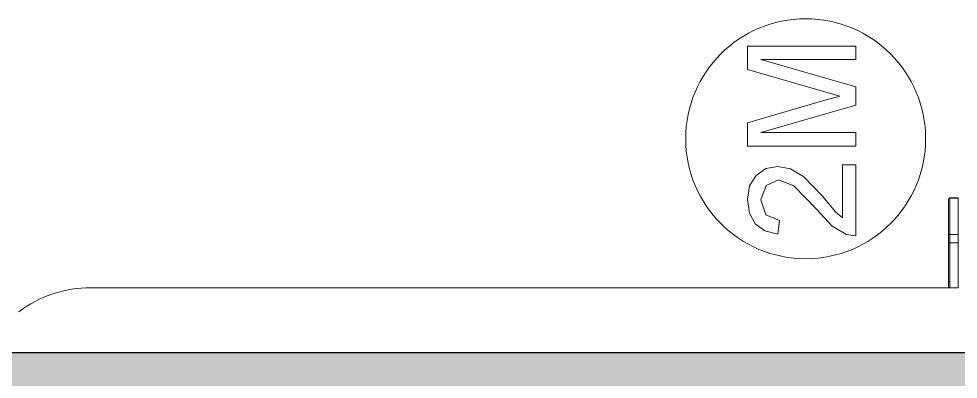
# Model space of a CAD drawing. Header units: millimetres. Extents: x 155927 to 326028, y -36033 to 97293.
# Drawn here: x 223461 to 224244, y 20957 to 21257 of the extents above; entities that cross this region are included whole.
import ezdxf

# ---------------------------------------------------------------- set-up
doc = ezdxf.new("R2010")
doc.units = ezdxf.units.MM
doc.header["$MEASUREMENT"] = 0
for name, color, linetype, lineweight in [('A-WALL-PATT', 7, 'CONTINUOUS', 9), ('I-FURN', 8, 'CONTINUOUS', 9), ('I-WALL', 7, 'CONTINUOUS', 9)]:
    doc.layers.add(name, color=color, linetype=linetype, lineweight=lineweight)

msp = doc.modelspace()

# ---------------------------------------------------------------- hatches: boundary and pattern name
at = {"layer": 'A-WALL-PATT'}
msp.add_hatch(color=256, dxfattribs=at).paths.add_polyline_path([(224748.83, 20876.61), (224748.83, 20978.61), (222523.89, 20978.61), (222523.89, 20876.61), (224507.32, 20876.61)], flags=0)

# ---------------------------------------------------------------- linework, layer by layer
at = {"layer": 'I-FURN'}
for p, q in [((224159.05, 21234.26), (224068.64, 21234.26)), ((224068.64, 21234.26), (224068.64, 21214.82)), ((224159.05, 21222.96), (224159.05, 21234.26)), ((224159.05, 21200.25), (224079.94, 21222.96)), ((224079.94, 21222.96), (224159.05, 21222.96)), ((224068.64, 21214.82), (224131.26, 21196.63)), ((224131.26, 21196.63), (224145.67, 21192.59)), ((224159.05, 21184.93), (224159.05, 21200.25)), ((224132.36, 21188.86), (224068.64, 21170.36)), ((224145.67, 21192.59), (224132.36, 21188.86)), ((224079.94, 21162.22), (224159.05, 21184.93)), ((224068.64, 21170.36), (224068.64, 21150.92)), ((224159.05, 21162.22), (224079.94, 21162.22)), ((224159.05, 21150.92), (224159.05, 21162.22)), ((224068.64, 21150.92), (224159.05, 21150.92)), ((224093.85, 21133.96), (224083.99, 21132.1)), ((224104.56, 21131.96), (224093.85, 21133.96)), ((224147.75, 21135.38), (224147.75, 21090.99)), ((224159.05, 21135.38), (224147.75, 21135.38)), ((224159.05, 21076.05), (224159.05, 21135.38)), ((224075.88, 21126.52), (224070.45, 21117.73)), ((224083.99, 21132.1), (224075.88, 21126.52)), ((224115.64, 21125.28), (224104.56, 21131.96)), ((224084.17, 21118.06), (224094.53, 21122.66)), ((224094.53, 21122.66), (224107.33, 21117.79)), ((224131.13, 21109.09), (224115.64, 21125.28)), ((224070.45, 21117.73), (224068.64, 21106.29)), ((224079.94, 21106.04), (224084.17, 21118.06)), ((224107.33, 21117.79), (224126.16, 21098.27)), ((224068.64, 21106.29), (224070.27, 21094.92)), ((224084.07, 21093.52), (224079.94, 21106.04)), ((224142, 21096.09), (224131.13, 21109.09)), ((224236.3, 21076.4), (224236.3, 21106.68)), ((224236.3, 21076.4), (224236.3, 21106.68)), ((224236.55, 21107.35), (224236.53, 21107.32)), ((224237.3, 21107.68), (224244.3, 21107.68)), ((224237.3, 21107.68), (224237.3, 21107.5)), ((224237.3, 21107.68), (224244.3, 21107.68)), ((224244.3, 21107.68), (224237.3, 21107.68)), ((224237.3, 21107.5), (224237.3, 21077.22)), ((224237.3, 21107.5), (224244.3, 21107.5)), ((224244.3, 21107.68), (224244.3, 21107.5)), ((224244.3, 21107.5), (224244.3, 21077.22)), ((224070.27, 21094.92), (224075.15, 21086.12)), ((224126.16, 21098.27), (224139.26, 21084.12)), ((224147.75, 21090.99), (224142, 21096.09)), ((224095.48, 21088.76), (224084.07, 21093.52)), ((224094.07, 21077.46), (224095.48, 21088.76)), ((224075.15, 21086.12), (224083.13, 21080.2)), ((224083.13, 21080.2), (224094.07, 21077.46)), ((224139.26, 21084.12), (224151.26, 21077.26)), ((224151.26, 21077.26), (224159.05, 21076.05)), ((224236.3, 21076.4), (224236.3, 21037.83)), ((224236.3, 21070.86), (224236.3, 21076.4)), ((224237.3, 21077.22), (224237.3, 21070.3)), ((224237.3, 21077.22), (224244.3, 21077.22)), ((224244.3, 21077.22), (224244.3, 21070.3)), ((224236.3, 21033.84), (224236.3, 21070.86)), ((224237.3, 21070.3), (224237.3, 21032.84)), ((224237.3, 21070.3), (224244.3, 21070.3)), ((224244.3, 21070.3), (224244.3, 21032.84)), ((223521.3, 21032.84), (224237.3, 21032.84)), ((224237.3, 21032.84), (223521.3, 21032.84)), ((224236.3, 21037.83), (224237.3, 21037.83)), ((224236.3, 21037.83), (224236.3, 21033.84)), ((224237.3, 21032.84), (224244.3, 21032.84)), ((224244.3, 21032.83), (224237.3, 21032.83))]:
    msp.add_line(p, q, dxfattribs=at)
at = {"layer": 'I-FURN', "flags": 128}
for points in [[(224237.3, 21107.68), (224237.26, 21107.68), (224237.22, 21107.68), (224237.18, 21107.67), (224237.14, 21107.67), (224237.1, 21107.66), (224237.06, 21107.65), (224237.02, 21107.64), (224236.98, 21107.63), (224236.95, 21107.62), (224236.91, 21107.6), (224236.87, 21107.58), (224236.84, 21107.57), (224236.8, 21107.55)], [(224236.3, 21070.86), (224236.3, 21071), (224236.3, 21071.14), (224236.3, 21071.28), (224236.3, 21071.42), (224236.3, 21071.57), (224236.3, 21071.71), (224236.3, 21071.86), (224236.3, 21072.02), (224236.3, 21072.17), (224236.3, 21072.33), (224236.3, 21072.49), (224236.3, 21072.64), (224236.3, 21072.8), (224236.3, 21072.96), (224236.3, 21073.12), (224236.3, 21073.28), (224236.3, 21073.44), (224236.3, 21073.6), (224236.3, 21073.76), (224236.3, 21073.92), (224236.3, 21074.07), (224236.3, 21074.23), (224236.3, 21074.38), (224236.3, 21074.53), (224236.3, 21074.68), (224236.3, 21074.83), (224236.3, 21074.97), (224236.3, 21075.11), (224236.3, 21075.25), (224236.3, 21075.38), (224236.3, 21075.51), (224236.3, 21075.64), (224236.3, 21075.76), (224236.3, 21075.88), (224236.3, 21075.99), (224236.3, 21076.1), (224236.3, 21076.21), (224236.3, 21076.31), (224236.3, 21076.4)], [(224236.3, 21033.84), (224236.3, 21034.12), (224236.3, 21034.53), (224236.3, 21035.08), (224236.3, 21035.77), (224236.3, 21036.58), (224236.3, 21037.53), (224236.3, 21038.61), (224236.3, 21039.82), (224236.3, 21041.15), (224236.3, 21042.61), (224236.3, 21044.2), (224236.3, 21045.9), (224236.3, 21047.72), (224236.3, 21049.65), (224236.3, 21051.69), (224236.3, 21053.85), (224236.3, 21056.1), (224236.3, 21058.46), (224236.3, 21060.91), (224236.3, 21063.46), (224236.3, 21066.1), (224236.3, 21068.82), (224236.3, 21070.86)], [(224236.3, 21037.83), (224236.3, 21037.67), (224236.3, 21037.51), (224236.3, 21037.35), (224236.3, 21037.2), (224236.3, 21037.04), (224236.3, 21036.88), (224236.3, 21036.73), (224236.3, 21036.57), (224236.3, 21036.42), (224236.3, 21036.28), (224236.3, 21036.13), (224236.3, 21035.99), (224236.3, 21035.85), (224236.3, 21035.71), (224236.3, 21035.57), (224236.3, 21035.44), (224236.3, 21035.32), (224236.3, 21035.2), (224236.3, 21035.08), (224236.3, 21034.96), (224236.3, 21034.85), (224236.3, 21034.75), (224236.3, 21034.65), (224236.3, 21034.56), (224236.3, 21034.47), (224236.3, 21034.38), (224236.3, 21034.3), (224236.3, 21034.23), (224236.3, 21034.17), (224236.3, 21034.1), (224236.3, 21034.05), (224236.3, 21034), (224236.3, 21033.96), (224236.3, 21033.92), (224236.3, 21033.89), (224236.3, 21033.87), (224236.3, 21033.85), (224236.3, 21033.84), (224236.3, 21033.83)], [(224236.3, 21033.83), (224236.3, 21033.84), (224236.3, 21033.84)], [(224236.3, 21033.83), (224236.3, 21033.79), (224236.3, 21033.75), (224236.3, 21033.71), (224236.31, 21033.67), (224236.32, 21033.63), (224236.33, 21033.6), (224236.34, 21033.56), (224236.35, 21033.52), (224236.36, 21033.48), (224236.38, 21033.44), (224236.39, 21033.41), (224236.41, 21033.37), (224236.43, 21033.34), (224236.45, 21033.3), (224236.47, 21033.27), (224236.5, 21033.24), (224236.52, 21033.2), (224236.55, 21033.17), (224236.57, 21033.14), (224236.6, 21033.12), (224236.63, 21033.09), (224236.66, 21033.06), (224236.69, 21033.04), (224236.72, 21033.01), (224236.76, 21032.99), (224236.79, 21032.97), (224236.83, 21032.95), (224236.86, 21032.93), (224236.9, 21032.92), (224236.94, 21032.9), (224236.97, 21032.89), (224237.01, 21032.87), (224237.05, 21032.86), (224237.09, 21032.85), (224237.13, 21032.85), (224237.17, 21032.84), (224237.21, 21032.84), (224237.25, 21032.83), (224237.29, 21032.83), (224237.3, 21032.83)]]:
    msp.add_lwpolyline(points, dxfattribs=at)
at = {"layer": 'I-FURN'}
for centre, start, end in [((224117.17, 21156.99), 90, 270), ((224117.17, 21156.99), 270, 90), ((223521.3, 20932.84), 90, 126.8699), ((223521.3, 20932.84), 90, 126.8699)]:
    msp.add_arc(centre, 100, start, end, dxfattribs=at)
at = {"layer": 'I-FURN', "extrusion": (0, 0, -1)}
for centre, major_axis, ratio, start_param, end_param in [((224237.3, 21106.68), (-1, 0), 0.819152, 0, 1.570796), ((224237.3, 21076.4), (1, 0), 0.819152, 3.141593, 4.712389), ((224237.3, 21070.86), (1, 0), 0.56467, 1.570796, 3.141593), ((224237.3, 21033.84), (1, 0), 0.998113, 1.570796, 3.141593)]:
    msp.add_ellipse(centre, major_axis=major_axis, ratio=ratio, start_param=start_param, end_param=end_param, dxfattribs=at)
at = {"layer": 'I-WALL', "lineweight": 30}
msp.add_line((224748.83, 20978.61), (222523.89, 20978.61), dxfattribs=at)

doc.saveas('drawing.dxf')
